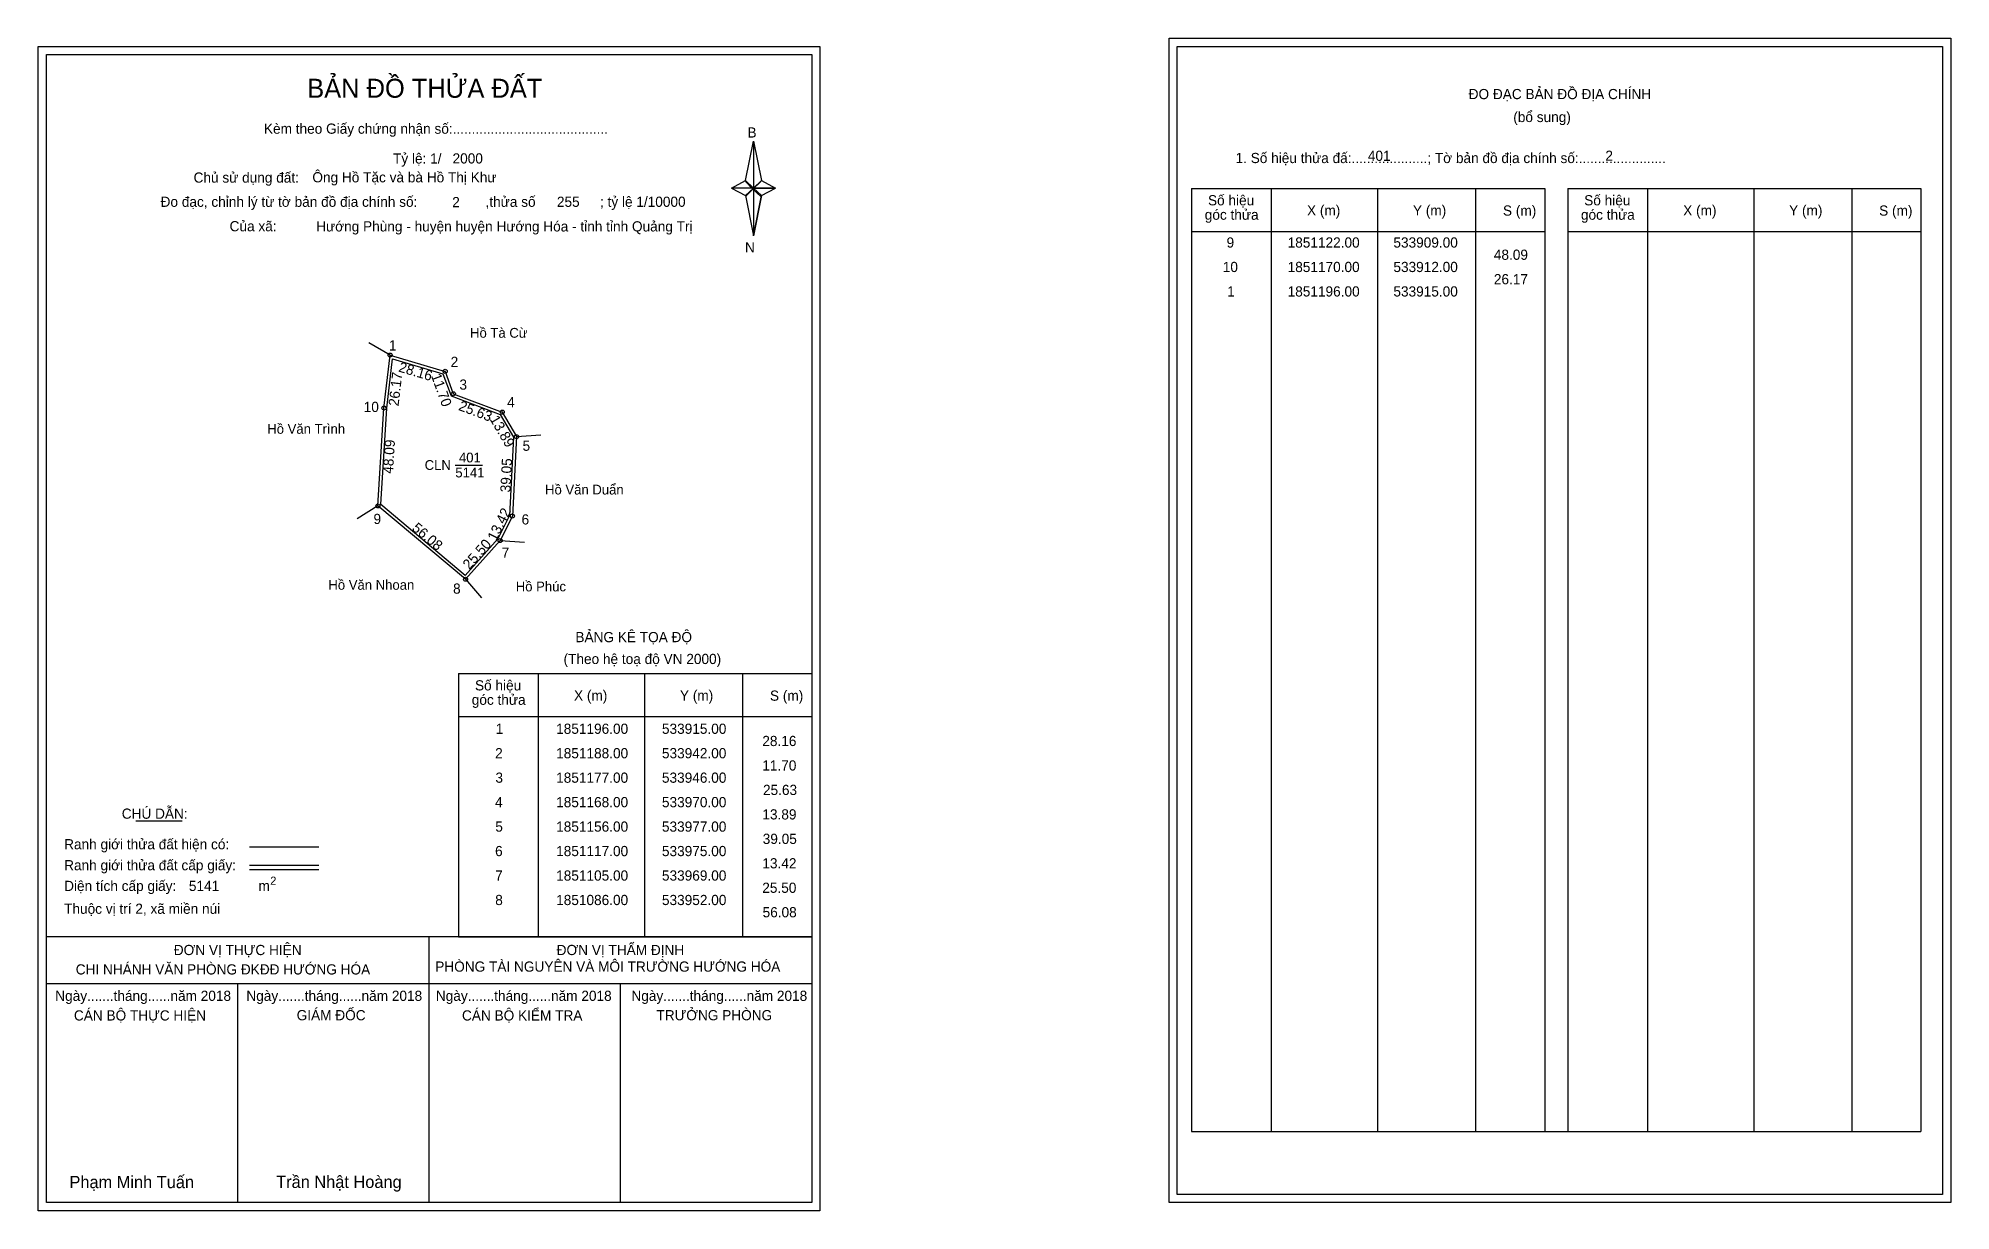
# Model space of a CAD drawing. Extents: x 533742 to 534680, y 1850776 to 1851351.
import ezdxf

# ---------------------------------------------------------------- set-up
doc = ezdxf.new("R2010")
doc.units = 0
for name, color, linetype in [('Level 1', 7, 'Continuous'), ('Level 10', 7, 'Continuous'), ('Level 11', 7, 'Continuous'), ('Level 13', 7, 'Continuous'), ('Level 27', 7, 'Continuous'), ('Level 3', 7, 'Continuous'), ('Level 49', 7, 'Continuous'), ('Level 53', 7, 'Continuous'), ('Level 55', 7, 'Continuous'), ('Level 6', 7, 'Continuous'), ('Level 60', 7, 'Continuous'), ('Level 63', 7, 'Continuous'), ('Level 9', 7, 'Continuous')]:
    doc.layers.add(name, color=color, linetype=linetype)

msp = doc.modelspace()

# ---------------------------------------------------------------- linework, layer by layer
at = {"layer": 'Level 1'}
for p, q in [((534301.07, 1851347.4), (534301.07, 1851347.4)), ((533746.42, 1851343.4), (533746.42, 1851343.4)), ((534089.26, 1851281.63), (534093.2, 1851300.91)), ((534093.2, 1851300.91), (534093.2, 1851277.87)), ((534093.2, 1851300.91), (534097.14, 1851281.63)), ((534082.38, 1851277.87), (534089.26, 1851281.63)), ((534089.26, 1851281.63), (534093.2, 1851277.87)), ((534092.9, 1851277.43), (534089.26, 1851281.2)), ((534096.84, 1851281.2), (534092.9, 1851277.43)), ((534092.9, 1851277.43), (534096.84, 1851281.2)), ((534097.14, 1851281.63), (534093.2, 1851277.87)), ((534093.2, 1851277.87), (534089.26, 1851274.18)), ((534092.9, 1851277.43), (534089.26, 1851273.75)), ((534089.26, 1851273.75), (534092.9, 1851277.43)), ((534089.26, 1851274.18), (534093.2, 1851254.47)), ((534096.84, 1851273.75), (534092.9, 1851277.43)), ((534093.2, 1851277.87), (534093.2, 1851254.47)), ((534093.2, 1851277.87), (534104.02, 1851277.87)), ((534093.2, 1851277.87), (534097.14, 1851274.18)), ((534097.14, 1851274.18), (534093.2, 1851254.47)), ((534097.14, 1851274.18), (534104.02, 1851277.87)), ((534308.13, 1851277.69), (534481.33, 1851277.69)), ((534347.31, 1850815.16), (534347.31, 1851277.69)), ((534399.46, 1850815.16), (534399.46, 1851277.69)), ((534447.4, 1851277.69), (534447.4, 1850815.16)), ((534481.33, 1851277.69), (534481.33, 1850815.16)), ((534492.65, 1851277.69), (534665.85, 1851277.69)), ((534531.83, 1850815.16), (534531.83, 1851277.69)), ((534583.97, 1850815.16), (534583.97, 1851277.69)), ((534631.92, 1851277.69), (534631.92, 1850815.16)), ((534665.85, 1851277.69), (534665.85, 1850815.16)), ((534308.13, 1851256.63), (534481.33, 1851256.63)), ((534492.65, 1851256.63), (534665.85, 1851256.63)), ((533948.61, 1851039.74), (534121.81, 1851039.74)), ((533987.79, 1850910.69), (533987.79, 1851039.74)), ((534039.93, 1850910.69), (534039.93, 1851039.74)), ((534087.88, 1851039.74), (534087.88, 1850910.69)), ((533948.61, 1851018.69), (534121.81, 1851018.69)), ((533790.26, 1850967.53), (533813.06, 1850967.53)), ((533845.99, 1850954.72), (533880.01, 1850954.72)), ((533845.99, 1850945.82), (533880.01, 1850945.82)), ((533845.99, 1850943.63), (533880.01, 1850943.63)), ((533960.08, 1850910.69), (533746.42, 1850910.69)), ((534121.81, 1850910.69), (533912.13, 1850910.69)), ((533934.12, 1850780.25), (533934.12, 1850910.69)), ((533948.61, 1850910.69), (534121.81, 1850910.69)), ((534121.82, 1850887.59), (533746.42, 1850887.59)), ((533840.27, 1850780.25), (533840.27, 1850887.59)), ((534027.97, 1850780.25), (534027.97, 1850887.59)), ((534308.13, 1850815.16), (534665.85, 1850815.16)), ((534676.47, 1850784.25), (534676.47, 1850784.25)), ((534121.81, 1850780.25), (534121.81, 1850780.25))]:
    msp.add_line(p, q, dxfattribs=at)
for points in [[(534089.26, 1851281.63), (534093.2, 1851300.91), (534093.2, 1851277.87)], [(534093.2, 1851277.87), (534097.14, 1851281.63), (534104.02, 1851277.87)], [(534082.38, 1851277.87), (534089.26, 1851274.18), (534093.2, 1851277.87)], [(534093.2, 1851277.87), (534093.2, 1851254.47), (534097.14, 1851274.18)]]:
    msp.add_lwpolyline(points, close=True, dxfattribs=at)
at = {"layer": 'Level 10'}
for points in [[(533969, 1851105), (533952, 1851086), (533909, 1851122), (533912, 1851170), (533915, 1851196), (533942, 1851188), (533946, 1851177), (533970, 1851168), (533977, 1851156), (533975, 1851117)], [(533967.83, 1851105.79), (533951.86, 1851087.94), (533910.44, 1851122.62), (533913.39, 1851169.88), (533916.2, 1851194.18), (533940.93, 1851186.86), (533944.9, 1851175.92), (533969.04, 1851166.86), (533975.58, 1851155.65), (533973.62, 1851117.36)]]:
    msp.add_lwpolyline(points, close=True, dxfattribs=at)
at = {"layer": 'Level 11'}
for centre in [(533915, 1851196), (533942, 1851188), (533946, 1851177), (533912, 1851170), (533970, 1851168), (533977, 1851156), (533909, 1851122), (533975, 1851117), (533969, 1851105), (533969, 1851105), (533952, 1851086)]:
    msp.add_circle(centre, 1, dxfattribs=at)
at = {"layer": 'Level 27'}
for p, q in [((533915, 1851196), (533904.58, 1851201.95)), ((533977, 1851156), (533988.97, 1851156.87)), ((533909, 1851122), (533898.79, 1851115.7)), ((533969, 1851105), (533980.97, 1851104.21)), ((533952, 1851086), (533959.9, 1851076.97))]:
    msp.add_line(p, q, dxfattribs=at)
at = {"layer": 'Level 3'}
for p, q in [((534308.13, 1851277.69), (534308.13, 1850815.16)), ((534492.65, 1851277.69), (534492.65, 1850815.16)), ((533948.61, 1851039.74), (533948.61, 1850910.69))]:
    msp.add_line(p, q, dxfattribs=at)
at = {"layer": 'Level 63'}
for points in [[(533742.42, 1851347.4), (534125.82, 1851347.4), (534125.82, 1850776.25), (533742.42, 1850776.25)], [(534297.07, 1851351.4), (534680.47, 1851351.4), (534680.47, 1850780.25), (534297.07, 1850780.25)], [(534301.07, 1851347.4), (534676.47, 1851347.4), (534676.47, 1850784.25), (534301.07, 1850784.25)], [(533746.42, 1851343.4), (534121.82, 1851343.4), (534121.82, 1850780.25), (533746.42, 1850780.25)]]:
    msp.add_lwpolyline(points, close=True, dxfattribs=at)
at = {"layer": 'Level 9'}
msp.add_line((533946.99, 1851142.05), (533960.32, 1851142.05), dxfattribs=at)

# ---------------------------------------------------------------- texts
at = {"layer": 'Level 1'}
for s, height, p in [('BẢN ĐỒ THỬA ĐẤT', 9.3313, (533874.35, 1851322.21)), ('ĐO ĐẠC BẢN ĐỒ ĐỊA CHÍNH', 5, (534444.02, 1851321.52)), ('Kèm theo Giấy chứng nhận số:.........................................', 5, (533853.12, 1851304.55)), ('(bổ sung)', 5, (534465.9, 1851310.28)), ('B', 5, (534090.28, 1851302.67)), ('1. Số hiệu thửa đấ:....................; Tờ bản đồ địa chính số:.......................', 5, (534329.68, 1851290.16)), ('Chủ sử dụng đất:', 5, (533818.6, 1851280.56)), ('Đo đạc, chỉnh lý từ tờ bản đồ địa chính số:                  ,thửa số                 ; tỷ lệ 1/10000', 5, (533802.43, 1851268.7)), ('Số hiệu', 5, (534316.16, 1851269.42)), ('Số hiệu', 5, (534500.68, 1851269.42)), ('Của xã:', 5, (533836.28, 1851256.7)), ('góc thửa', 5, (534314.58, 1851262.36)), ('X (m)', 5, (534364.72, 1851264.47)), ('Y (m)', 5, (534416.68, 1851264.47)), ('S (m)', 5, (534460.84, 1851264.37)), ('góc thửa', 5, (534499.09, 1851262.36)), ('X (m)', 5, (534549.24, 1851264.47)), ('Y (m)', 5, (534601.19, 1851264.47)), ('S (m)', 5, (534645.35, 1851264.37)), ('N', 5, (534089.08, 1851246.33)), ('BẢNG KÊ TỌA ĐỘ', 5, (534005.88, 1851055.15)), ('(Theo hệ toạ độ VN 2000)', 5, (534000.07, 1851044.43)), ('Số hiệu', 5, (533956.64, 1851031.48)), ('góc thửa', 5, (533955.05, 1851024.42)), ('X (m)', 5, (534005.2, 1851026.53)), ('Y (m)', 5, (534057.15, 1851026.53)), ('S (m)', 5, (534101.31, 1851026.43)), ('CHÚ DẪN:', 5, (533783.38, 1850968.54)), ('Ranh giới thửa đất hiện có:', 5, (533755.11, 1850953.54)), ('Ranh giới thửa đất cấp giấy:', 5, (533755.11, 1850943.26)), ('Diện tích cấp giấy:', 5, (533755.11, 1850933.1)), ('m', 5, (533850.43, 1850933.14)), ('2', 4, (533856.22, 1850936.16)), ('Thuộc vị trí 2, xã miền núi', 5, (533755.11, 1850921.9)), ('ĐƠN VỊ THỰC HIỆN', 5, (533808.89, 1850901.66)), ('ĐƠN VỊ THẨM ĐỊNH', 5, (533996.69, 1850901.66)), ('CHI NHÁNH VĂN PHÒNG ĐKĐĐ HƯỚNG HÓA', 5, (533760.8, 1850892.14)), ('PHÒNG TÀI NGUYÊN VÀ MÔI TRƯỜNG HƯỚNG HÓA', 5, (533937.14, 1850893.52)), ('Ngày.......tháng......năm 2018', 5, (533750.75, 1850879.19)), ('Ngày.......tháng......năm 2018', 5, (533844.5, 1850879.19)), ('Ngày.......tháng......năm 2018', 5, (533937.45, 1850879.19)), ('Ngày.......tháng......năm 2018', 5, (534033.36, 1850879.19)), ('CÁN BỘ THỰC HIỆN', 5, (533759.92, 1850869.56)), ('GIÁM ĐỐC', 5, (533869.18, 1850869.68)), ('CÁN BỘ KIỂM TRA', 5, (533950.26, 1850869.56)), ('TRƯỞNG PHÒNG', 5, (534045.64, 1850869.68)), ('Phạm Minh Tuấn', 6, (533757.73, 1850787.33)), ('Trần Nhật Hoàng', 6, (533859.12, 1850787.43))]:
    msp.add_text(s, height=height, dxfattribs=at).set_placement(p)
at = {"layer": 'Level 11'}
msp.add_text('Tỷ lệ: 1/', height=5, dxfattribs=at).set_placement((533916.43, 1851289.92))
at = {"layer": 'Level 13'}
for s, p in [('CLN', (533931.96, 1851139.65)), ('5141', (533947, 1851135.97)), ('401', (533948.77, 1851143.33))]:
    msp.add_text(s, height=4.8, dxfattribs=at).set_placement(p)
at = {"layer": 'Level 49'}
for s, rotation, p in [('26.17', 83.41806, (533919.12, 1851170.71)), ('28.16', 343.49564, (533918.79, 1851187.99)), ('11.70', 289.98311, (533935, 1851185.9)), ('25.63', 339.44395, (533948.19, 1851169.13)), ('13.89', 300.25644, (533963.69, 1851164.62)), ('48.09', 86.42367, (533916.39, 1851137.67)), ('39.05', 87.06433, (533973.99, 1851128.53)), ('56.08', 320.06362, (533925.32, 1851110.43)), ('13.42', 63.43495, (533966.92, 1851104.42)), ('25.50', 48.17983, (533953.85, 1851090.47))]:
    msp.add_text(s, height=5, rotation=rotation, dxfattribs=at).set_placement(p)
at = {"layer": 'Level 53'}
for s, p in [('9', (534325.28, 1851248.71)), ('1851122.00', (534355.22, 1851248.71)), ('533909.00', (534407.1, 1851248.71)), ('48.09', (534456.37, 1851242.71)), ('10', (534323.41, 1851236.71)), ('1851170.00', (534355.22, 1851236.71)), ('533912.00', (534407.1, 1851236.71)), ('26.17', (534456.38, 1851230.71)), ('1', (534325.58, 1851224.71)), ('1851196.00', (534355.22, 1851224.71)), ('533915.00', (534407.1, 1851224.71)), ('1', (533966.81, 1851010.19)), ('1851196.00', (533996.44, 1851010.19)), ('533915.00', (534048.33, 1851010.19)), ('28.16', (534097.56, 1851004.19)), ('2', (533966.51, 1850998.19)), ('1851188.00', (533996.44, 1850998.19)), ('533942.00', (534048.33, 1850998.19)), ('3', (533966.66, 1850986.19)), ('1851177.00', (533996.44, 1850986.19)), ('533946.00', (534048.33, 1850986.19)), ('11.70', (534097.54, 1850992.19)), ('25.63', (534097.89, 1850980.19)), ('4', (533966.48, 1850974.19)), ('1851168.00', (533996.44, 1850974.19)), ('533970.00', (534048.33, 1850974.19)), ('13.89', (534097.59, 1850968.19)), ('5', (533966.6, 1850962.19)), ('1851156.00', (533996.44, 1850962.19)), ('533977.00', (534048.33, 1850962.19)), ('6', (533966.49, 1850950.19)), ('1851117.00', (533996.44, 1850950.19)), ('533975.00', (534048.33, 1850950.19)), ('39.05', (534097.76, 1850956.19)), ('7', (533966.52, 1850938.19)), ('1851105.00', (533996.44, 1850938.19)), ('533969.00', (534048.33, 1850938.19)), ('13.42', (534097.58, 1850944.19)), ('25.50', (534097.54, 1850932.19)), ('8', (533966.56, 1850926.19)), ('1851086.00', (533996.44, 1850926.19)), ('533952.00', (534048.33, 1850926.19)), ('56.08', (534097.7, 1850920.19))]:
    msp.add_text(s, height=5, dxfattribs=at).set_placement(p)
at = {"layer": 'Level 55'}
for s, height, p in [('1', 0.8, (533914.78, 1851196)), ('394', 0.22, (533914.76, 1851195.78)), ('394', 0.22, (533914.76, 1851195.78)), ('398', 0.22, (533914.77, 1851195.78)), ('398', 0.22, (533914.77, 1851195.78)), ('394', 0.22, (533941.76, 1851187.78)), ('394', 0.22, (533941.76, 1851187.78)), ('2', 0.8, (533941.73, 1851188)), ('3', 0.8, (533945.75, 1851177)), ('10', 0.8, (533911.43, 1851170)), ('398', 0.22, (533911.77, 1851169.78)), ('398', 0.22, (533911.77, 1851169.78)), ('394', 0.22, (533945.76, 1851176.78)), ('394', 0.22, (533945.76, 1851176.78)), ('4', 0.8, (533969.72, 1851168)), ('394', 0.22, (533969.76, 1851167.78)), ('394', 0.22, (533969.76, 1851167.78)), ('394', 0.22, (533976.76, 1851155.78)), ('394', 0.22, (533976.76, 1851155.78)), ('403', 0.22, (533976.77, 1851155.78)), ('5', 0.8, (533976.74, 1851156)), ('410', 0.22, (533908.76, 1851121.78)), ('9', 0.8, (533908.73, 1851122)), ('398', 0.22, (533908.77, 1851121.78)), ('398', 0.22, (533908.77, 1851121.78)), ('6', 0.8, (533974.73, 1851117)), ('403', 0.22, (533974.77, 1851116.78)), ('409', 0.22, (533968.76, 1851104.78)), ('403', 0.22, (533968.77, 1851104.78)), ('7', 0.8, (533968.73, 1851105)), ('409', 0.22, (533951.76, 1851085.78)), ('410', 0.22, (533951.76, 1851085.78)), ('8', 0.8, (533951.74, 1851086))]:
    msp.add_text(s, height=height, dxfattribs=at).set_placement(p)
at = {"layer": 'Level 6'}
for s, p in [('2000', (533945.63, 1851289.96)), ('401', (534394.58, 1851291.24)), ('2', (534511.07, 1851291.28)), ('Ông Hồ Tặc và bà Hồ Thị Khư', (533876.87, 1851280.7)), ('2', (533945.47, 1851268.52)), ('255', (533996.82, 1851268.68)), (' Hướng Phùng - huyện huyện Hướng Hóa - tỉnh tỉnh Quảng Trị', (533876.89, 1851256.62)), ('5141', (533816.3, 1850933.11))]:
    msp.add_text(s, height=5, dxfattribs=at).set_placement(p)
at = {"layer": 'Level 60'}
for s, p in [('Hồ Tà Cừ', (533954.22, 1851204.49)), ('Hồ Văn Trình', (533854.75, 1851157.38)), ('Hồ Văn Duẩn', (533991.01, 1851127.6)), ('Hồ Văn Nhoan', (533884.73, 1851080.87)), ('Hồ Phúc', (533976.63, 1851080.07))]:
    msp.add_text(s, height=4.8, dxfattribs=at).set_placement(p)
at = {"layer": 'Level 9'}
for s, p in [('1', (533914.41, 1851198.22)), ('2', (533944.69, 1851190.16)), ('3', (533949.01, 1851179)), ('10', (533902.06, 1851168.07)), ('4', (533972.41, 1851170.39)), ('5', (533979.97, 1851149.02)), ('9', (533906.85, 1851113.12)), ('6', (533979.48, 1851112.87)), ('7', (533969.74, 1851096.57)), ('8', (533945.89, 1851078.93))]:
    msp.add_text(s, height=5, dxfattribs=at).set_placement(p)

doc.saveas('drawing.dxf')
